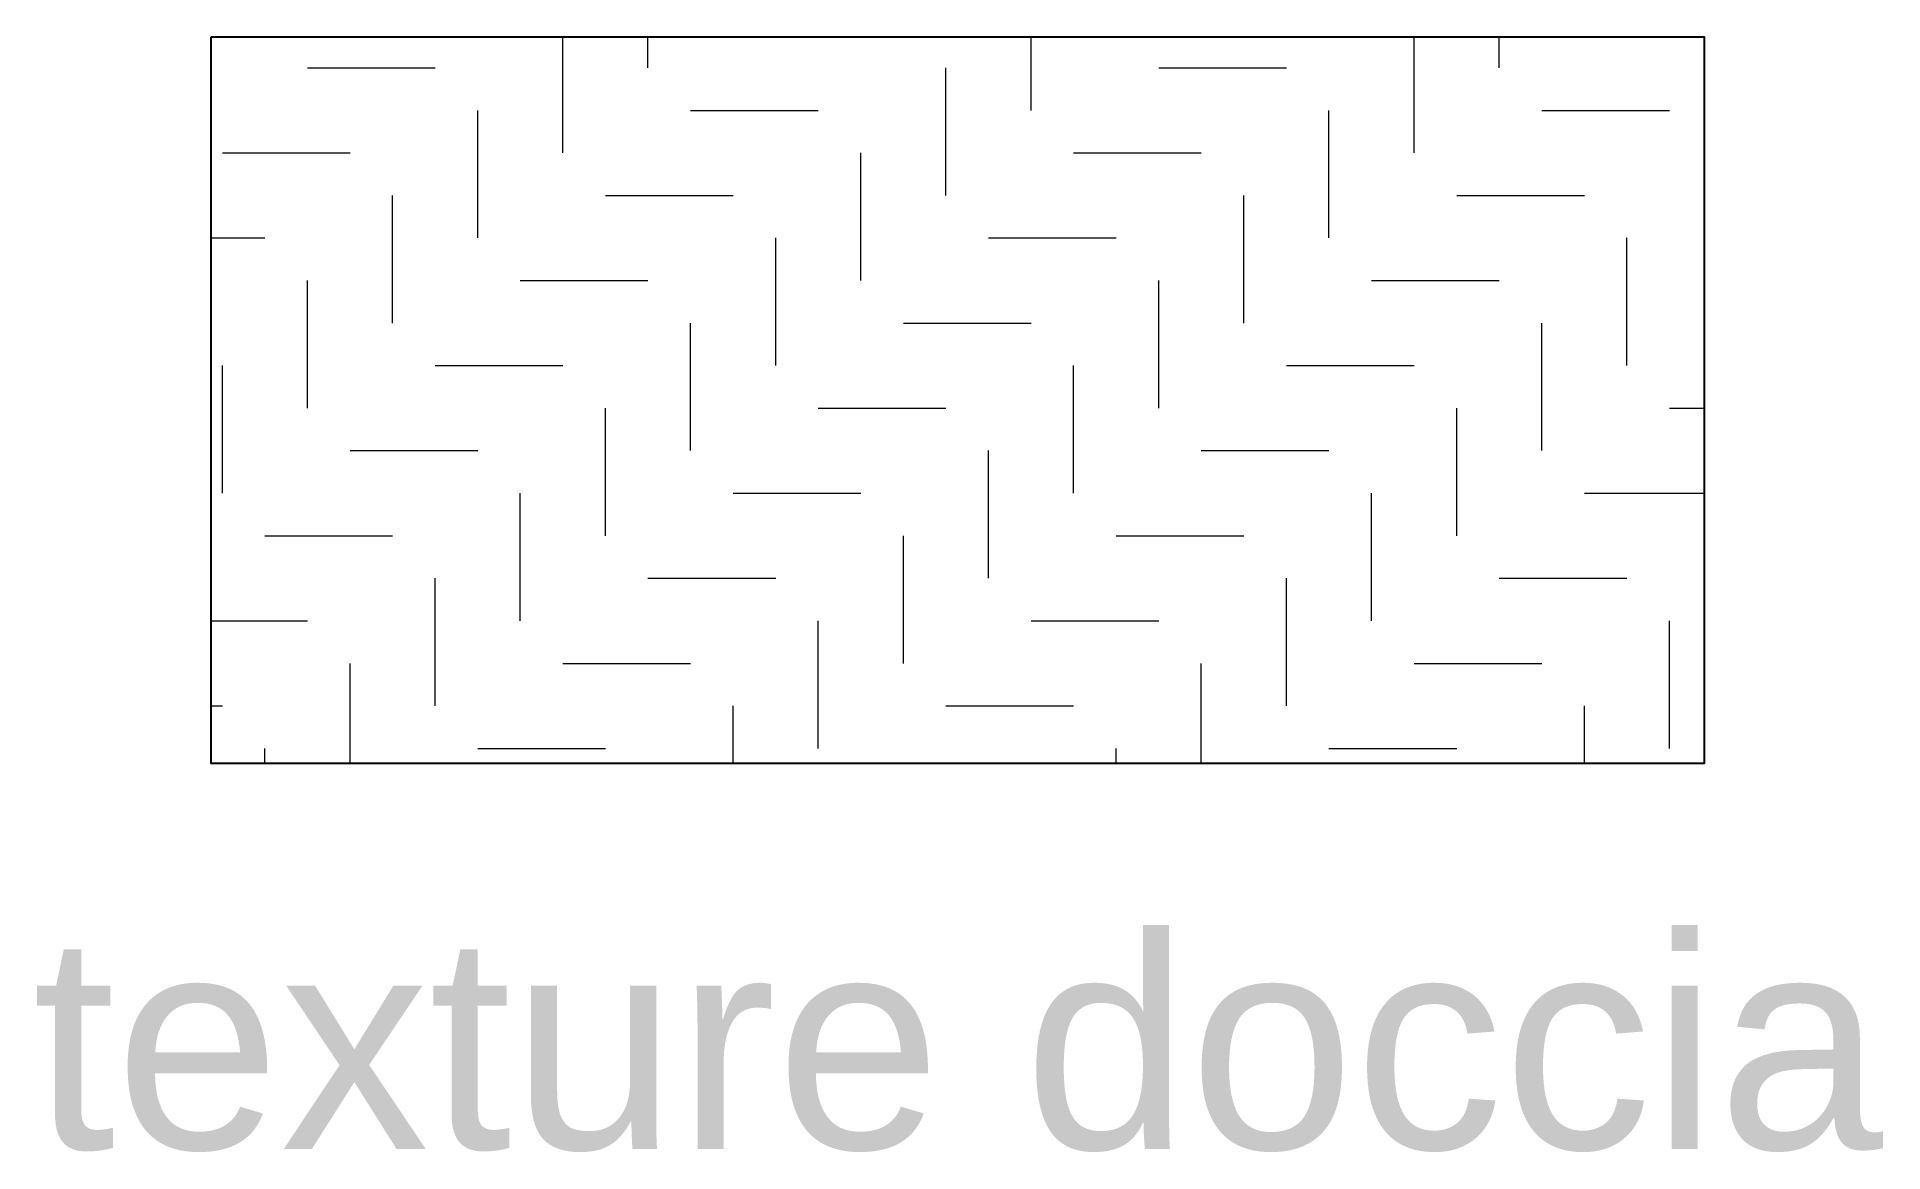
# Model space of a CAD drawing. Header units: millimetres. Extents: x 22.385 to 23.252, y 31.551 to 32.075.
import ezdxf
from ezdxf.enums import TextEntityAlignment as Align

# ---------------------------------------------------------------- set-up
doc = ezdxf.new("R2010")
doc.units = ezdxf.units.MM
doc.layers.add('tratteggi', color=7, linetype='Continuous', lineweight=9)
doc.styles.add('ARIAL', font='arial.ttf')

# ---------------------------------------------------------------- blocks, each defined once
blk = doc.blocks.new('dati teatteggi')
blk.add_lwpolyline([(0, 0.34164), (0.70157, 0.34164), (0.70157, 0), (0, 0), (0, 0.34164)])
at = {"style": 'ARIAL'}
blk.add_attdef('DATI', text='', height=0.1, dxfattribs=at).set_placement((0.35078, -0.15708), align=Align.CENTER)

msp = doc.modelspace()

# ---------------------------------------------------------------- hatches: boundary and pattern name
at = {"layer": 'tratteggi'}
h = msp.add_hatch(dxfattribs=at)
h.set_pattern_fill('TEXTURE DOCCIA', color=256, pattern_type=2)
h.set_pattern_definition([(0, (11.872096, 29.82064), (0.04, 0.04), [0.06, -0.34]), (0, (12.052096, 29.80064), (0.04, 0.04), [0.06, -0.34]), (90, (12.032096, 29.82064), (0.04, 0.04), [0.06, -0.34]), (90, (11.892096, 29.88064), (0.04, 0.04), [0.06, -0.34])])
h.paths.add_polyline_path([(22.4669, 31.7336), (23.16847, 31.7336), (23.16847, 32.07524), (22.4669, 32.07524)])

# ---------------------------------------------------------------- block references
ref = msp.add_blockref('dati teatteggi', (22.4669, 31.7336))
ref.add_attrib('DATI', 'texture doccia', dxfattribs={"height": 0.1, "style": 'ARIAL'}).set_placement((22.81769, 31.55227), align=Align.CENTER)

doc.saveas('drawing.dxf')
